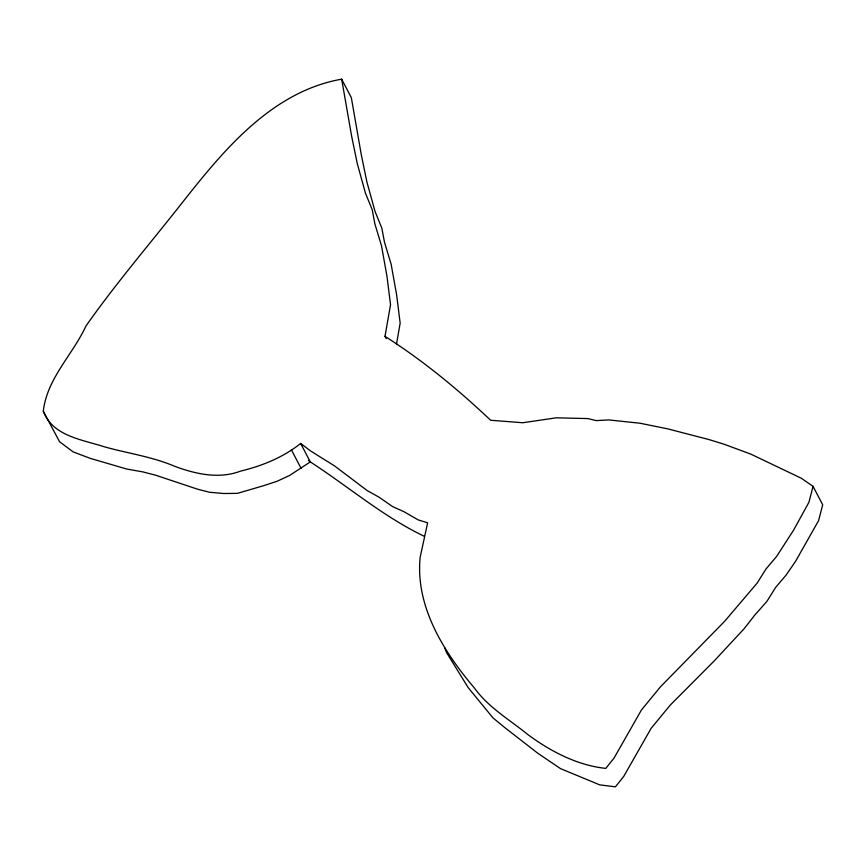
<?xml version="1.0" encoding="UTF-8"?>
<svg xmlns="http://www.w3.org/2000/svg" width="866" height="866" viewBox="0 0 866 866"><rect width="100%" height="100%" fill="white"/><g stroke="black" fill="none" stroke-linecap="round" stroke-linejoin="round"><path stroke-width="1.3" d="M424.34 536.335C383.183 516.591 348.424 486.616 310.299 461.903L289.634 475.445L277.066 481.28L263.481 485.729L237.468 493.349L223.839 493.523L209.42 492.234L197.665 489.214L155.469 475.163L142.738 471.873L126.739 469.036L90.302 458.385L73.134 451.89L59.548 441.714L43.3 411.22C46.97 378.485 72.657 354.822 85.907 326.071C116.629 282.348 151.712 241.711 184.674 199.602C225.539 147.859 273.234 91.266 341.68 79.174L351.325 97.609L361.284 154.711L366.87 181.838L375.097 211.65L381.819 228.05L384.504 242.296L391.14 264.206L396.585 294.548L400.168 323.159L396.476 344.246M386.204 338.649L384.991 336.344L390.534 304.724L386.94 276.113L381.495 245.771L374.87 223.861L372.185 209.615L365.463 193.205L357.236 163.393L351.65 136.265L341.68 79.174M384.991 336.344C423.009 360.559 457.973 389.332 490.621 420.259L522.793 422.738L556.199 417.823L587.884 418.57L596.165 420.605L608.885 419.934L640.061 423.236L667.816 428.887L709.286 439.657L723.879 444.15L750.8 454.109L801.277 478.227L813.066 486.367L808.931 502.248L793.537 530.252L776.596 556.47L766.009 568.973L757.176 583.056L724.571 621.377L660.617 686.651L641.522 709.849L614.059 758.031L605.799 768.391C577.395 765.392 550.884 751.547 528.087 734.758C509.847 719.906 488.63 707.641 474.687 688.351C443.955 652.239 415.247 606.676 420.14 557.368L427.631 522.815L418.202 519.914L404.216 511.849L392.46 506.491L378.94 497.127L367.325 490.676L334.547 465.919L310.71 451.034L300.664 443.457C283.041 457.454 262.041 465.94 240.315 471.191C218.849 479.374 195.002 473.951 174.218 466.103C151.896 456.642 127.865 453.373 104.721 446.91C82.335 439.582 52.772 436.334 43.3 411.22M308.35 460.387L310.299 461.903L300.664 443.457M813.066 486.367L822.7 504.802L818.565 520.683L795.508 561.417L786.241 574.905L775.655 587.408L766.811 601.491L754.697 615.185L744.295 628.532L714.385 660.747L670.262 705.086L651.167 728.284L623.693 776.466L615.434 786.826L599.737 784.867L560.551 768.64L537.732 753.193L505.668 728.295L493.079 717.99L468.192 687.636L446.607 652.661L444.604 647.638M291.441 449.919L301.087 468.354"/></g></svg>
